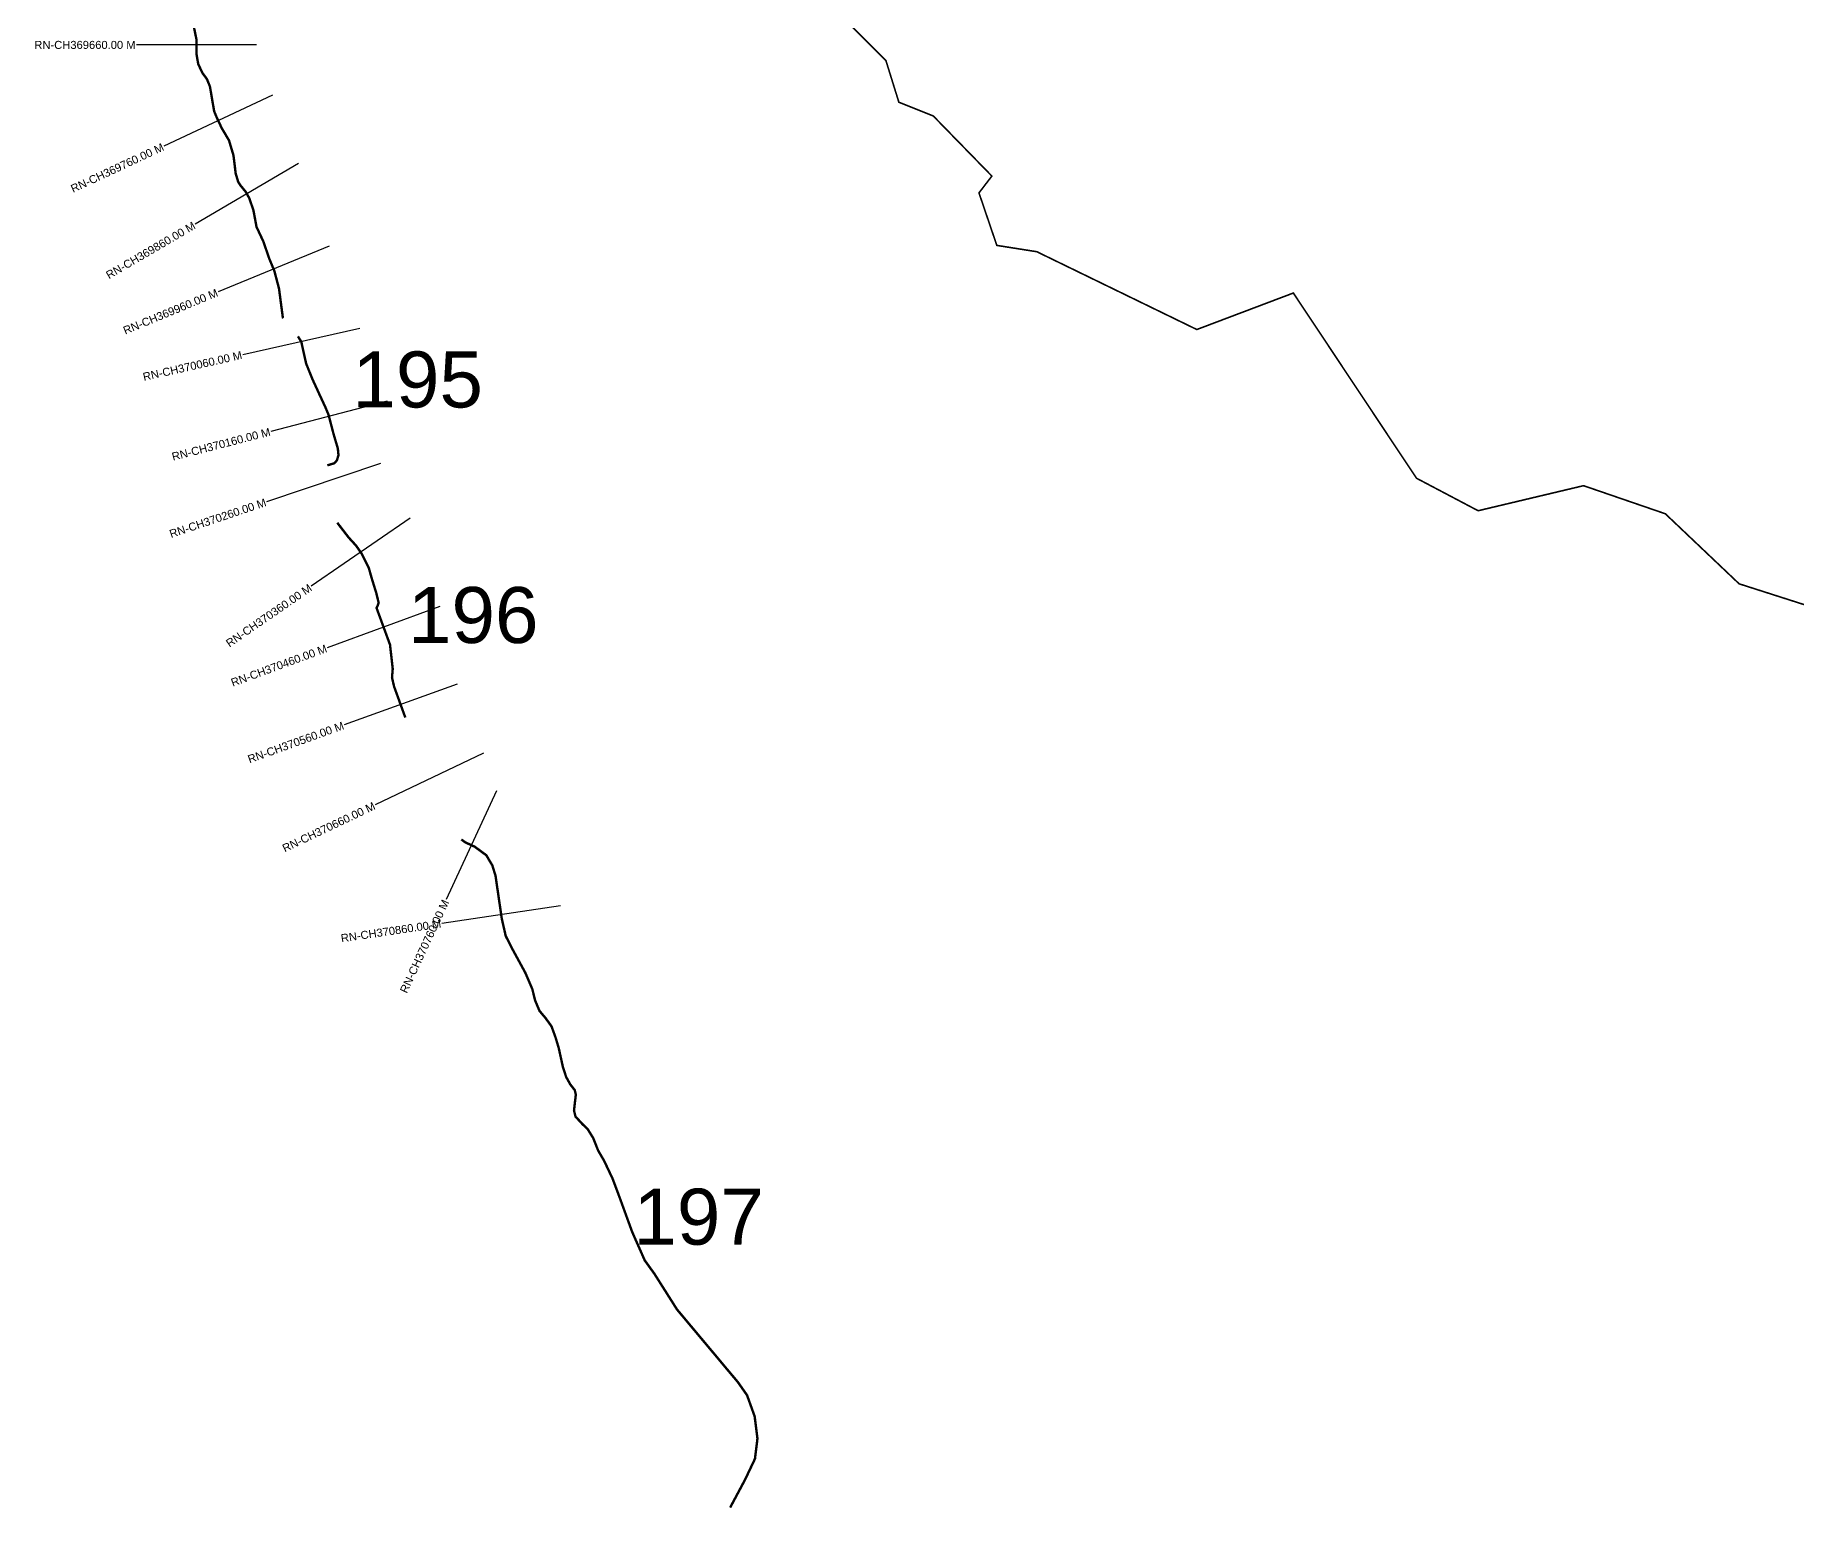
# Model space of a CAD drawing. Header units: metres. Extents: x 298833 to 304942, y 1965104 to 1969260.
# Drawn here: x 299687 to 301888, y 1965104 to 1966945 of the extents above; entities that cross this region are included whole.
import ezdxf
from ezdxf.enums import TextEntityAlignment as Align

# ---------------------------------------------------------------- set-up
doc = ezdxf.new("R2010")
doc.units = ezdxf.units.M
doc.header["$MEASUREMENT"] = 0
for name, color, linetype in [('CS', 134, 'Continuous'), ('CSMark', 6, 'Continuous'), ('NATURALLY PROTECTED', 3, 'Continuous')]:
    doc.layers.add(name, color=color, linetype=linetype)
doc.styles.get("Standard").update_dxf_attribs({"font": 'arial.ttf'})

msp = doc.modelspace()

# ---------------------------------------------------------------- linework, layer by layer
at = {"color": 6, "const_width": 2}
msp.add_lwpolyline([(302003, 1966199.9), (301815.8, 1966259.8), (301723.6, 1966347.3), (301621.4, 1966382.4), (301489.7, 1966351.1), (301412.7, 1966391.7), (301258.8, 1966623.1), (301138.2, 1966577.5), (300938.3, 1966674.7), (300888.3, 1966682.6), (300866, 1966748.2), (300882.1, 1966769.2), (300808.9, 1966844.3), (300765.9, 1966861.5), (300749.8, 1966913.3), (300683.3, 1966980.2)], dxfattribs=at)
at = {"layer": 'CS'}
for p, q in [((299963.2, 1966933.1), (299813.2, 1966933.1)), ((299983.3, 1966870.3), (299847.5, 1966806.7)), ((300015.9, 1966784.8), (299886.5, 1966709)), ((300015.9, 1966784.8), (299886.5, 1966709)), ((300053.9, 1966681.8), (299915.3, 1966624.5)), ((300092.4, 1966578.8), (299946, 1966546)), ((300126.5, 1966487.8), (299981.2, 1966450.3)), ((300118.1, 1966410), (299975.9, 1966362.3)), ((300155.1, 1966341.9), (300031.6, 1966256.7)), ((300192.5, 1966231.5), (300051.7, 1966179.8)), ((300213.9, 1966134.6), (300072.8, 1966083.5)), ((300247, 1966048.1), (300111.6, 1965983.6)), ((300263.3, 1966001.3), (300200.2, 1965865.2)), ((300343.3, 1965857.4), (300194.9, 1965835.5))]:
    msp.add_line(p, q, dxfattribs=at)
at = {"layer": 'NATURALLY PROTECTED', "const_width": 3, "flags": 128}
for points in [[(299884.6, 1966957.6), (299888.2, 1966940.2), (299888.2, 1966922.2), (299890.5, 1966909), (299895.8, 1966897.9), (299901.4, 1966890.3), (299905.1, 1966881.1), (299907.3, 1966868.1), (299910.4, 1966850.1), (299913.9, 1966841.7), (299919.9, 1966829), (299928.9, 1966813.8), (299934.5, 1966795.1), (299937.3, 1966772.3), (299940.4, 1966762), (299943.3, 1966757.5), (299949.5, 1966749.9), (299954.1, 1966741.9), (299959.4, 1966726.7), (299963.3, 1966705.7), (299971.7, 1966687.8), (299979.4, 1966665.6), (299985.6, 1966650.7), (299991.4, 1966628.6), (299996.2, 1966592.3), (299996.7, 1966591.7)], [(300015, 1966568.9), (300019.2, 1966562.5), (300021.6, 1966551.5), (300025.3, 1966535), (300033.1, 1966515.6), (300041.8, 1966496.7), (300049.3, 1966480.5), (300053.3, 1966471), (300059.6, 1966446.8), (300064.9, 1966428.9), (300065.7, 1966420.6), (300063.8, 1966414.1), (300060.5, 1966410.4), (300051.8, 1966407.8)], [(300064.2, 1966336.1), (300078.3, 1966317.8), (300087.7, 1966307.5), (300095, 1966297), (300103.5, 1966280), (300107.1, 1966267.2), (300113, 1966248.1), (300115.9, 1966236), (300114.4, 1966231.8), (300113.3, 1966229.6), (300130.1, 1966183.7), (300133.5, 1966153.5), (300132.6, 1966142.7), (300135.2, 1966131.4), (300149.2, 1966092.8)], [(300219.2, 1965940.4), (300224.2, 1965936.8), (300236, 1965931.3), (300250.4, 1965920.7), (300257.9, 1965908.1), (300261.9, 1965895.2), (300269.8, 1965841.2), (300274.7, 1965819.8), (300282.2, 1965805), (300299.3, 1965773.6), (300307.9, 1965753.5), (300311.4, 1965739.3), (300316.9, 1965726.2), (300324.5, 1965717.2), (300331.9, 1965706.9), (300336.9, 1965693.2), (300340.9, 1965679.9), (300346.1, 1965656.2), (300350.2, 1965643.6), (300355.4, 1965634.3), (300360.9, 1965627.3), (300362.3, 1965621.6), (300361.3, 1965613.4), (300360, 1965601.8), (300361.9, 1965594.2), (300370.5, 1965584.8), (300377, 1965578.6), (300383.9, 1965567.5), (300390.1, 1965551.9), (300397.7, 1965538.8), (300408.3, 1965516.4), (300417.3, 1965492.3), (300432.7, 1965450), (300448.4, 1965414.5), (300460.5, 1965397.7), (300488.7, 1965353.2), (300515, 1965321.8), (300535.7, 1965297.1), (300551.5, 1965278.2), (300564.8, 1965262.4), (300576.2, 1965246.1), (300585.7, 1965219.7), (300589.2, 1965191.9), (300586.1, 1965166.6), (300573.8, 1965140.7), (300555.1, 1965105.7)]]:
    msp.add_lwpolyline(points, dxfattribs=at)

# ---------------------------------------------------------------- texts
at = {"char_height": 70, "attachment_point": 1}
for s, insert in [('195', (300083.1, 1966550.1)), ('196', (300152.5, 1966255.8)), ('197', (300434.1, 1965504.1))]:
    msp.add_mtext_dynamic_manual_height_columns(s, width=95.172, gutter_width=1, heights=[0], dxfattribs=dict(at, insert=insert))
at = {"layer": 'CSMark'}
msp.add_text('RN-CH369660.00 M', height=10, dxfattribs=at).set_placement((299812.2, 1966933.1), align=Align.MIDDLE_RIGHT)
for s, rotation, p in [('RN-CH369760.00 M', 25.0816, (299846.6, 1966806.3)), ('RN-CH369860.00 M', 30.3775, (299885.6, 1966708.5)), ('RN-CH369960.00 M', 22.4908, (299914.3, 1966624.1)), ('RN-CH370060.00 M', 12.6277, (299945, 1966545.8)), ('RN-CH370160.00 M', 14.4786, (299980.3, 1966450)), ('RN-CH370260.00 M', 18.5547, (299974.9, 1966362)), ('RN-CH370360.00 M', 34.6203, (300030.8, 1966256.1)), ('RN-CH370460.00 M', 20.1603, (300050.7, 1966179.5)), ('RN-CH370560.00 M', 19.8868, (300071.9, 1966083.2)), ('RN-CH370660.00 M', 25.489, (300110.7, 1965983.1)), ('RN-CH370760.00 M', 65.1099, (300199.8, 1965864.3)), ('RN-CH370860.00 M', 8.3835, (300193.9, 1965835.3))]:
    msp.add_text(s, height=10, rotation=rotation, dxfattribs=at).set_placement(p, align=Align.MIDDLE_RIGHT)

doc.saveas('drawing.dxf')
